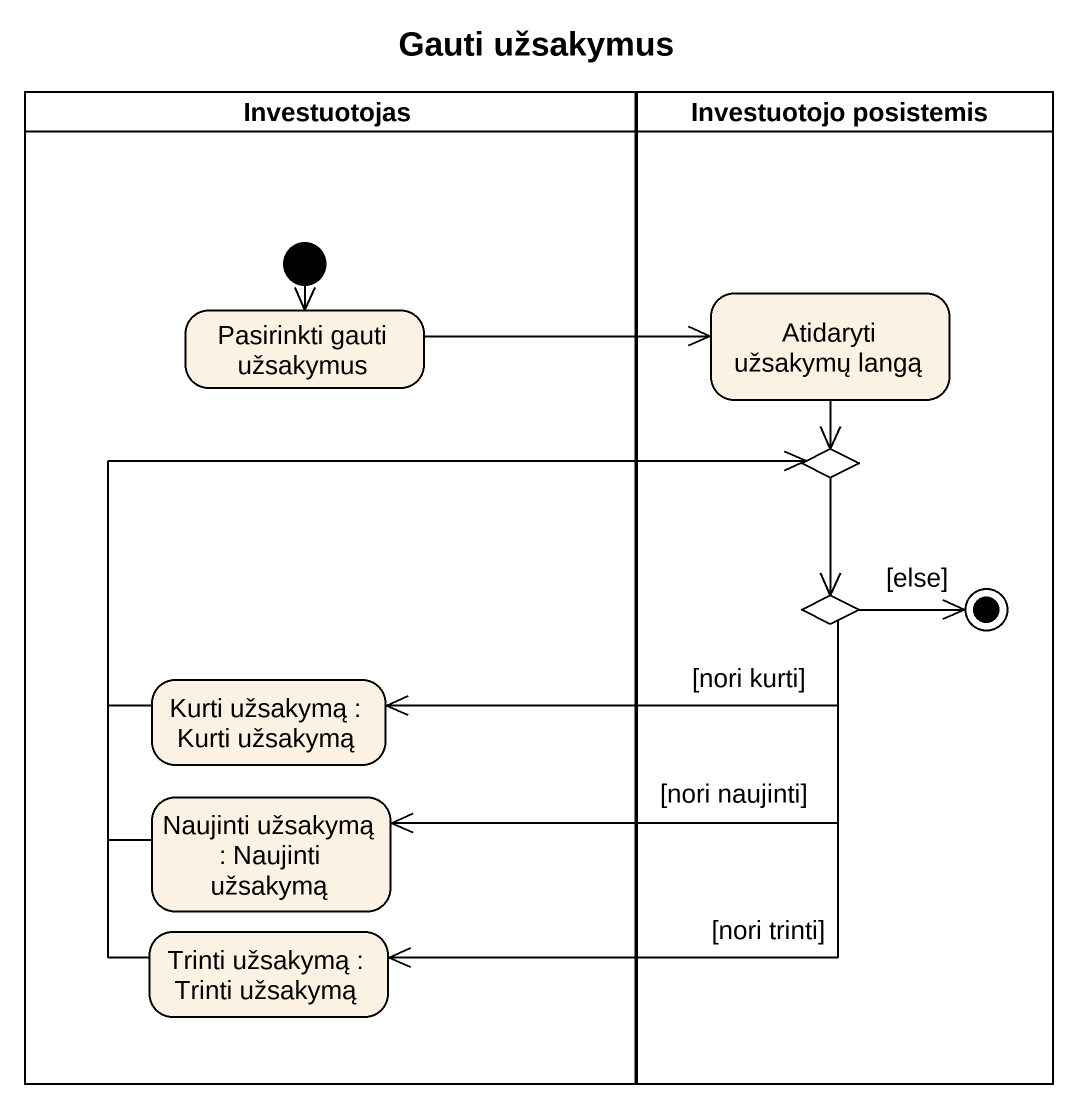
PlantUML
@startuml
title Gauti užsakymus
hide empty description
state Investuotojas <<partition>> {
  state "Pasirinkti gauti užsakymus" as Pasirinkti_gauti_užsakymus
  state "Kurti užsakymą : Kurti užsakymą" as Kurti_užsakymą
  state "Naujinti užsakymą : Naujinti užsakymą" as Naujinti_užsakymą
  state "Trinti užsakymą : Trinti užsakymą" as Trinti_užsakymą
  [*] --> Pasirinkti_gauti_užsakymus
}
state "Investuotojo posistemis" as Investuotojo_posistemis <<partition>> {
  state "Atidaryti užsakymų langą" as Atidaryti_užsakymų_langą
  state choice1 <<choice>>
  state choice2 <<choice>>
  choice2 -right-> [*] : [else]
}
Pasirinkti_gauti_užsakymus -right-> Atidaryti_užsakymų_langą
Atidaryti_užsakymų_langą --> choice1
choice1 --> choice2
choice2 -left-> Kurti_užsakymą : [nori kurti]
choice2 -left-> Naujinti_užsakymą : [nori naujinti]
choice2 --> Trinti_užsakymą : [nori trinti]
Kurti_užsakymą -right-> choice1
Naujinti_užsakymą -up-> choice1
Trinti_užsakymą -up-> choice1
@enduml
